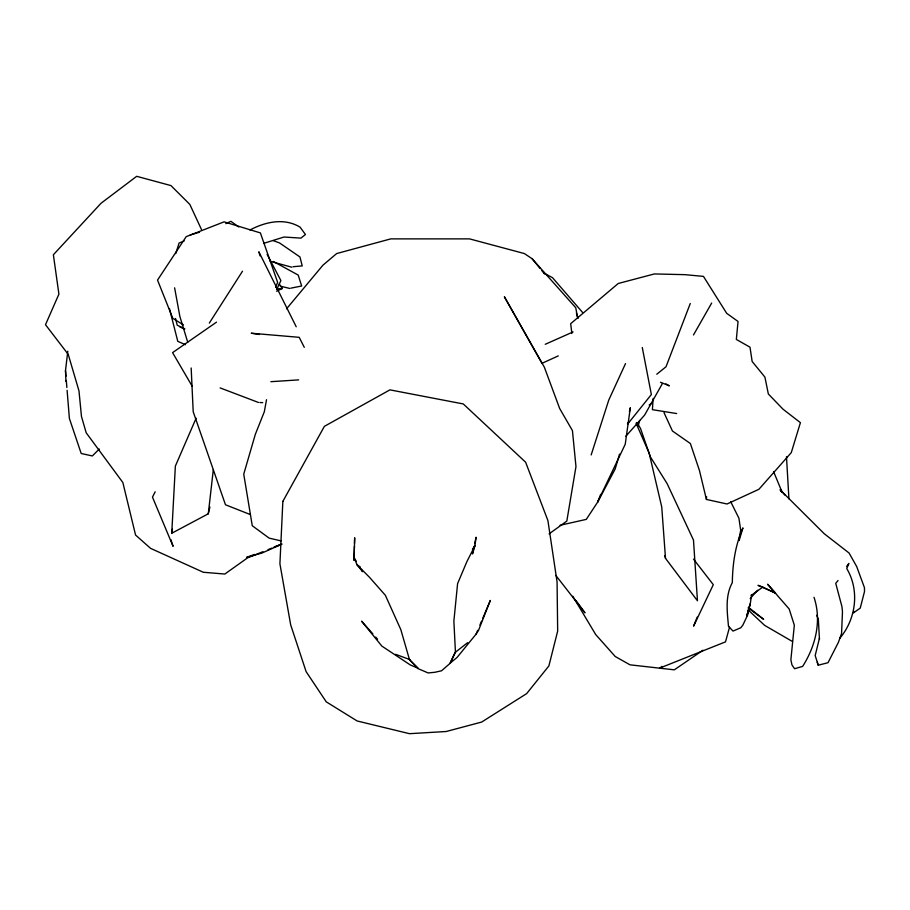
<?xml version="1.0" encoding="UTF-8"?>
<svg xmlns="http://www.w3.org/2000/svg" width="910" height="910" viewBox="0 0 910 910"><rect width="100%" height="100%" fill="white"/><g stroke="black" fill="none" stroke-linecap="round" stroke-linejoin="round"><path stroke-width="1.36" d="M354.422 546.273L354.013 560.389L354.673 537.799L354.513 543.452M209.914 507.007L208.288 513.797L171.74 533.249L175.368 466.079L196.128 418.19M571.878 333.401L570.661 323.698L618.243 283.488L654.358 273.944L684.946 274.661L703.453 276.39L726.681 313.313L738.044 321.469L736.338 339.441L749.999 347.188L752.149 361.475L764.912 377.093L768.347 393.985L783.021 409.204L800.413 422.661L791.279 452.623L758.929 489.273L727.044 503.992L706.422 499.442L706.592 496.678M653.141 398.421L652.413 409.671L676.653 413.549M208.288 513.797L213.327 469.571M65.964 381.495L65.497 370.609L67.806 351.203M474.133 546.25L472.483 553.974L474.94 545.841L476.066 537.253L474.69 543.679M171.74 533.249L172.399 529.131M738.84 540.472L740.694 530.303L738.909 518.199L730.719 501.763M266.528 399.717L264.321 411.752L255.312 434.388L243.743 474.144L252.263 525.741L269.167 538.14L281.053 540.881M629.402 411.684L630.334 407.737L625.238 444.262L597.597 502.195L586.279 519.383L560.071 525.275M819.489 638.149L815.178 655.541L818.226 665.199L828.02 662.707L838.417 642.312L841.568 633.474L842.478 611.725L841.943 606.617L835.733 583.333L838.042 580.512M638.229 425.914L639.639 420.465M729.536 627.172L725.509 641.857L659.773 668.077L662.036 666.37M619.517 454.124L615.183 469.003L597.597 502.195L600.714 494.312M739.136 540.495L742.935 527.891C735.257 545.215 732.607 563.881 732.322 582.616C724.963 596.084 727.204 611.702 728.489 626.33L733.028 631.074L740.842 627.729L742.89 625.056L747.679 614.955L750.056 603.978L746.746 615.968L750.227 604.149L751.603 594.651L751.216 595.424L762.773 587.121L775.525 593.104L767.585 584.209L789.163 608.972L794.328 625.204L790.87 659.818L791.95 664.891L794.544 668.725L802.631 666.404C815.599 646.054 821.889 620.802 814.006 597.29M175.755 253.628L179.077 243.038L184.173 240.934M591.17 454.932L608.779 400.036L625.511 363.602M853.955 611.384L853.466 612.862L860.246 608.107L864.5 591.557L864.443 587.655L856.697 566.577L849.087 553.03L824.312 533.795L780.564 490.262L781.952 491.821L773.568 471.562M275.696 287.446L277.607 282.282L260.385 232.903L224.065 221.847L186.186 236.668L157.532 280.087L172.775 318.307L183.49 324.938M690.269 303.508L666.018 366.753L656.781 374.238M697.208 617.128L693.602 626.137L713.303 584.664L693.511 559.115M467.649 642.688L455.057 652.493L450.097 663.14L457.025 657.498L476.044 634.179L477.693 630.289M479.888 625.09L481.538 621.2M482.63 618.607L490.319 600.429L478.478 630.516L476.044 634.179M276.742 289.437L280.894 280.576L267.108 254.345M474.94 545.841L466.898 561.595L457.593 583.651L453.874 621.132L455.444 652.277L450.109 663.333L441.543 670.784L434.9 672.274L428.132 672.945L417.838 668.532L409.5 659.682L400.844 629.686L385.374 595.299L369.505 577.304L357.107 564.837L353.694 556.988L356.436 561.504M155.166 491.787L152.47 497.122L173.071 546.318L170.887 539.664M662.423 383.508L644.61 415.108L625.818 436.265M693.488 334.96L711.665 303.064M839.657 638.433C855.98 619.312 859.87 590.601 846.778 568.602L848.871 563.449L846.539 566.589M627.468 423.798L628.958 421.444M209.311 323.096L242.515 271.191M472.438 549.265L474.099 546.978M627.729 423.98L651.355 394.542L642.278 347.506M286.57 308.797L322.902 265.219L336.643 253.571L390.788 238.875L469.514 238.875L524.353 253.549L532.111 258.724L575.78 307.785L577.486 317.408M750.181 598.587L757.632 590.203M99.27 449.017L92.354 455.955L81.195 453.498L69.388 418.463L67.101 390.31M549.071 533.897L566.816 521.089L575.973 466.58L572.435 430.601L559.661 408.51L544.351 367.174L504.379 296.774L541.848 363.113M216.512 322.151L172.582 352.636L192.272 386.363M703.009 650.206L674.31 669.828L630.004 664.823L615.217 656.497L595.675 634.52L572.799 596.243M649.183 405.018L651.412 403.517M276.572 291.211L282.327 288.493L279.199 283.897M249.943 230.002C265.242 221.881 284.204 217.547 300.05 227.125L305.453 234.496L300.914 238.124L284.034 237.021L263.616 243.391M541.689 363.443L558.262 355.901M225.782 223.644L230.924 221.323L238.773 226.965M545.249 344.298L573.061 331.934M282.066 544.078L261.989 553.03L246.587 557.398L254.459 554.429M262.91 551.699L247.6 557.841L224.827 574.039L203.328 572.265L150.571 548.355L135.567 535.046L122.839 482.493L86.188 432.785L81.468 416.462L78.977 390.879L68.239 354.388L45.5 324.711L58.911 294.123L53.371 254.766L101.067 203.237L136.693 176.312L170.944 185.583L189.837 204.42L201.451 229.456M268.018 549.651L271.84 548.127M274.399 547.103L280.769 544.544M274.137 546.99L280.701 544.51M190.213 234.973L199.529 232.209M290.836 288.163L301.665 286.002L298.196 275.07L273.353 261.466M293.031 266.721L302.234 265.913L299.959 256.973L279.563 242.959L273.068 240.57M276.674 288.97L282.327 288.493M270.884 381.688L298.662 379.879M259.873 402.527L262.683 402.652M409.5 659.682L418.27 668.27L410.41 665.017L381.847 646.1L361.6 621.189L372.861 633.883M259.43 334.482L251.251 333.219L299.208 337.326L304.281 347.324M270.19 261.295L291.814 267.21M280.348 286.172L289.699 288.424M395.588 654.313L410.183 659.727M762.773 587.121L758.019 585.323L775.525 593.104M220.129 387.91L258.463 402.47M250.33 514.571L225.475 504.766L193.204 411.752L191.168 367.993M660.489 382.268L669.339 385.851L665.915 383.895M185.469 344.697L177.78 341.341L169.419 308.524M184.764 328.806L177.245 325.211L175.493 318.5M179.588 326.679L184.628 329.227M543.782 273.046L552.495 277.664L582.502 312.369M792.462 641.516L764.616 625.363L748.293 610.075M360.326 567.044L357.107 564.837L362.612 571.685L361.236 569.421M748.065 607.926L763.638 619.312L749.533 608.187M375.682 637.057L377.559 639.173M532.111 258.724L540.074 268.484M541.848 270.657L544.51 273.91M780.405 489.569L784.807 495.006M555.828 575.427L584.982 612.851L576.053 600.668M780.063 489.899L781.77 492.128M664.789 555.623L665.506 558.342L697.458 600.782L693.488 540.074L667.11 483.597L650.422 456.957L640.481 428.382L636.784 422.536M296.216 326.77L258.849 251.786L260.089 255.858M664.027 412.674L672.444 431.01L690.383 443.534L699.471 470.584L706.422 499.442M816.668 615.319L818.34 619.062L819.455 639.264M636.056 423.195L649.148 453.1L661.741 506.938L665.506 558.342M817.26 662.184L818.226 665.199M576.383 312.972L578.1 318.363M187.733 342.217L179.884 316.521L174.618 287.833M65.497 370.609L65.952 376.239M66.305 380.46L66.874 387.501M786.49 456.74L788.924 498.873M282.851 501.376L279.916 563.79L290.677 624.851L306.113 671.625L326.246 701.837L357.107 720.959L409.489 733.688L446.207 731.504L481.674 722.051L526.663 693.613L548.889 665.927L557.671 631.062L557.068 581.888L547.911 520.565L525.627 462.223L463.281 403.949L389.935 389.867L324.381 426.346L282.851 501.376"/></g></svg>
